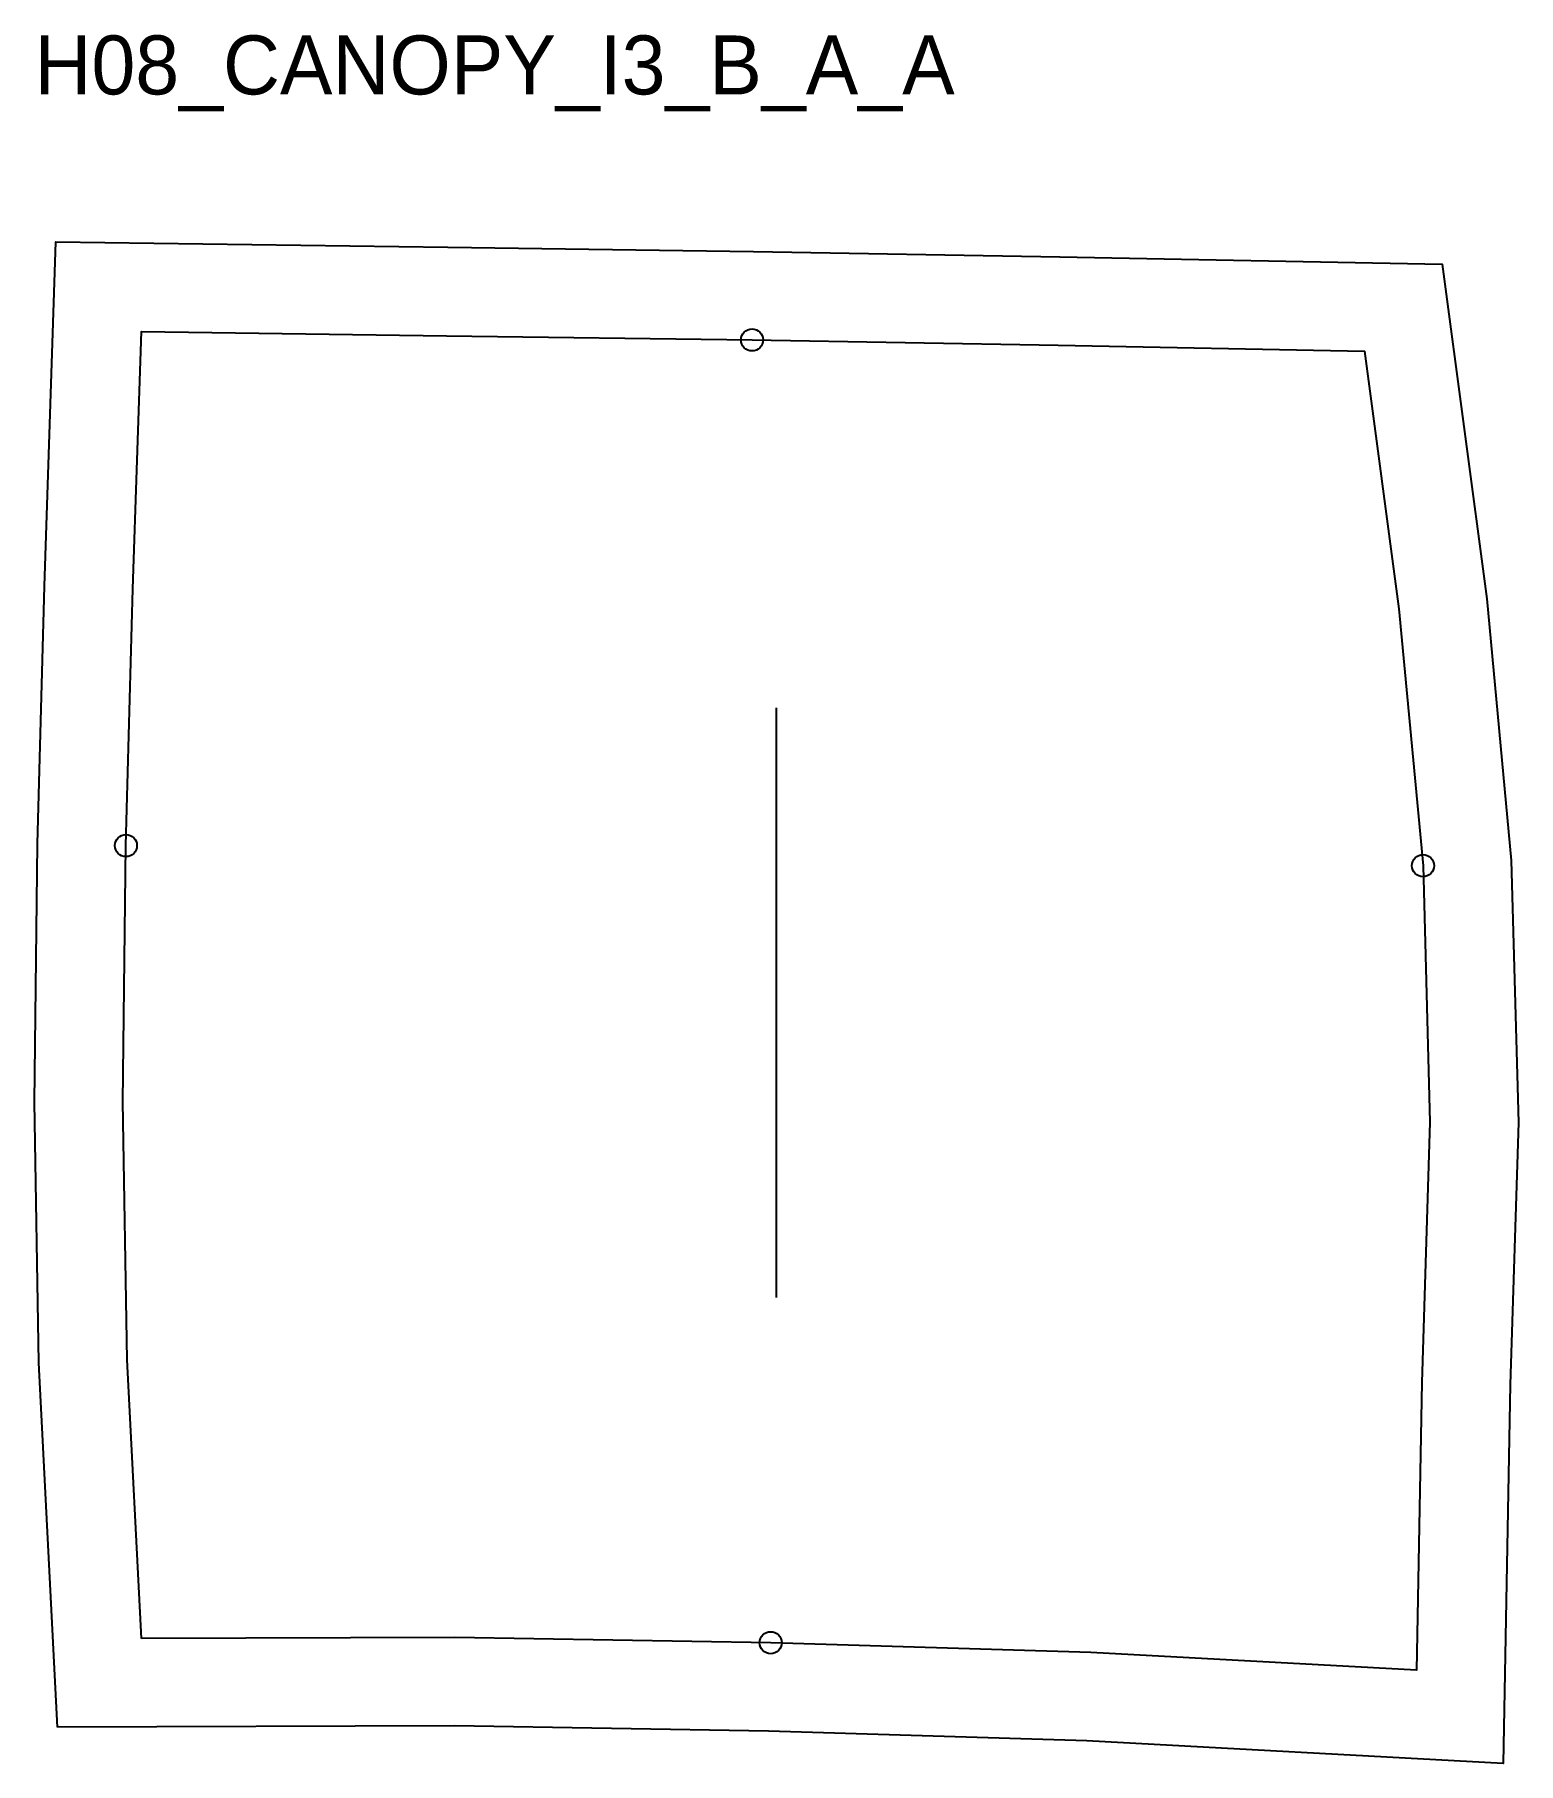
# Model space of a CAD drawing. Header units: millimetres. Extents: x -14 to 187, y -17 to 218.
import ezdxf

# ---------------------------------------------------------------- set-up
doc = ezdxf.new("R2010")
doc.units = ezdxf.units.MM
for name, color, linetype in [('CUT', 1, 'Continuous'), ('GRAIN', 3, 'Continuous'), ('ID', 7, 'Continuous'), ('NOTCH', 2, 'Continuous'), ('SEAM', 5, 'Continuous')]:
    doc.layers.add(name, color=color, linetype=linetype)

msp = doc.modelspace()

# ---------------------------------------------------------------- linework, layer by layer
at = {"layer": 'CUT'}
msp.add_lwpolyline([(-11.4, -12.04), (-13.92, 37.39), (-14.5, 72.77), (-14.1, 107.82), (-13.17, 142.79), (-11.6, 189.49), (41.59, 188.76), (83.07, 188.18), (124.63, 187.46), (176.55, 186.46), (182.57, 141.06), (185.91, 105.58), (186.88, 70.02), (185.78, 34.45), (184.82, -16.94), (128.32, -13.89), (85.12, -12.57), (42.47, -11.86), (-11.4, -12.04)], close=True, dxfattribs=at)
at = {"layer": 'GRAIN'}
msp.add_line((86.19, 46.28), (86.19, 126.28), dxfattribs=at)
at = {"layer": 'NOTCH'}
for centre in [(82.88, 176.19), (-2.1, 107.59), (173.93, 104.85), (85.4, -0.57)]:
    msp.add_circle(centre, 1.5, dxfattribs=at)
at = {"layer": 'SEAM'}
msp.add_lwpolyline([(0, 0), (-1.93, 37.8), (-2.5, 72.8), (-2.1, 107.59), (-1.18, 142.42), (0, 177.33), (41.42, 176.76), (82.88, 176.19), (124.41, 175.46), (166.01, 174.66), (170.64, 139.71), (173.93, 104.85), (174.87, 70.04), (173.78, 34.75), (173.06, -4.29), (128.83, -1.9), (85.4, -0.57), (42.55, 0.14)], close=True, dxfattribs=at)

# ---------------------------------------------------------------- texts
at = {"layer": 'ID'}
msp.add_text('H08_CANOPY_I3_B_A_A', height=8, dxfattribs=at).set_placement((-14.5, 209.49))

doc.saveas('drawing.dxf')
